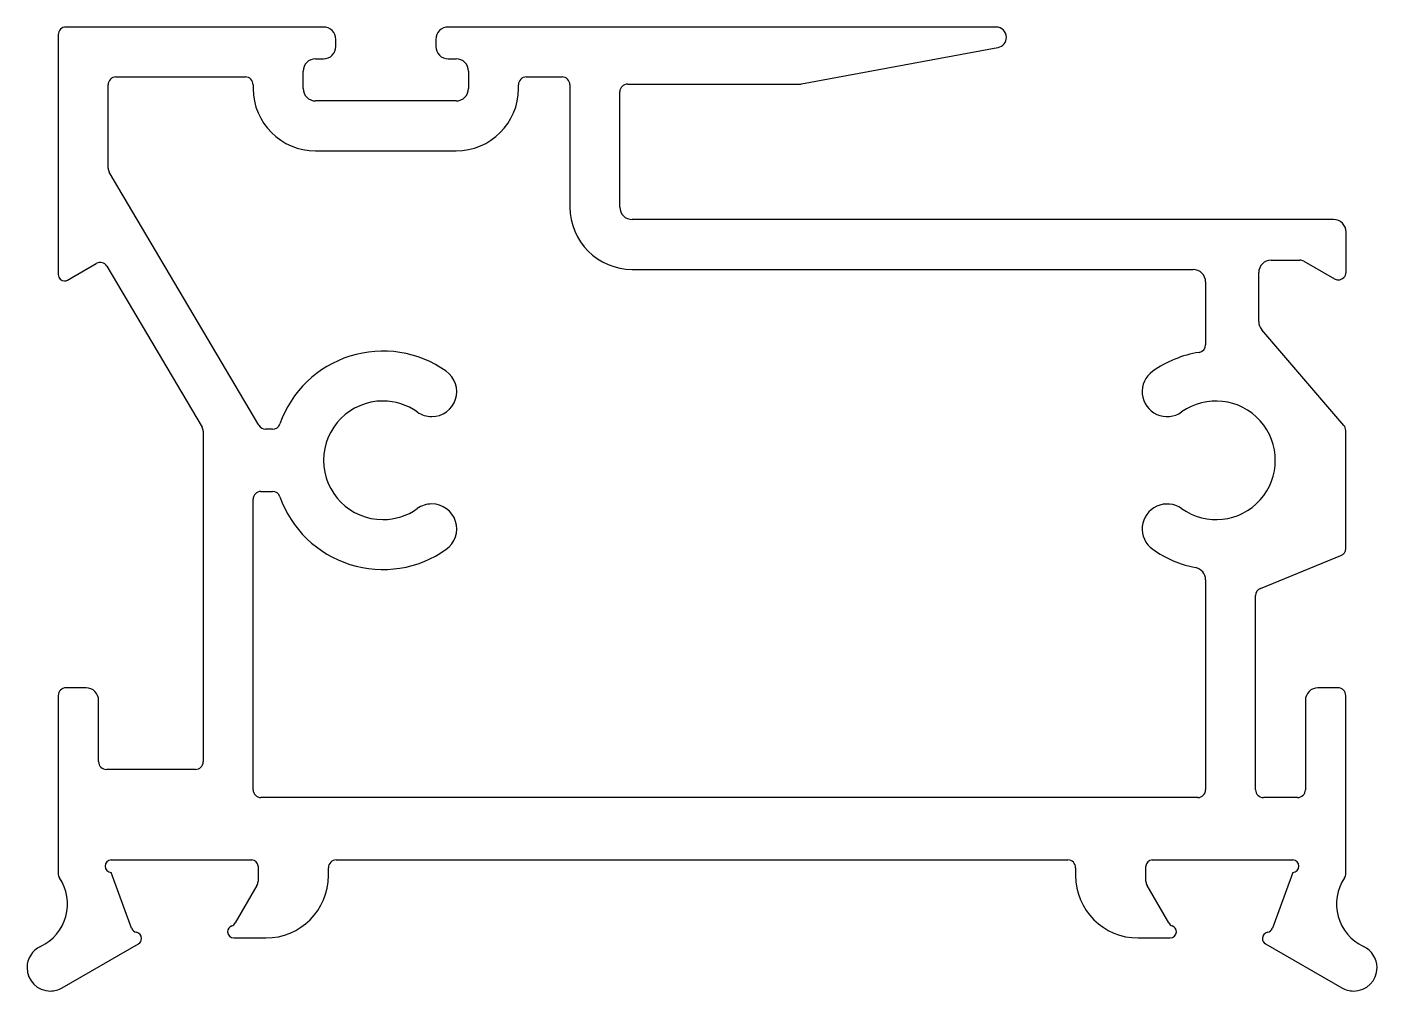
# Model space of a CAD drawing. Header units: inches. Extents: x -22.2 to 21.1, y -0.1 to 30.8.
import ezdxf

# ---------------------------------------------------------------- set-up
doc = ezdxf.new("R2010")
doc.units = ezdxf.units.IN
doc.header["$MEASUREMENT"] = 0
doc.layers.add('BEAD', color=152, linetype='Continuous')

msp = doc.modelspace()

# ---------------------------------------------------------------- linework, layer by layer
at = {"layer": 'BEAD', "color": 7}
for p, q in [((-12.677, 30.786), (-20.921, 30.786)), ((8.873, 30.786), (-8.677, 30.786)), ((-21.171, 30.536), (-21.171, 22.849)), ((-12.277, 30.166), (-12.277, 30.386)), ((-9.077, 30.386), (-9.077, 30.166)), ((2.636, 28.96), (8.933, 30.132)), ((-12.927, 29.766), (-12.677, 29.766)), ((-8.677, 29.766), (-8.427, 29.766)), ((-19.321, 29.186), (-15.177, 29.186)), ((-13.327, 28.816), (-13.327, 29.366)), ((-8.027, 29.366), (-8.027, 28.816)), ((-6.177, 29.186), (-5.031, 29.186)), ((-19.571, 26.263), (-19.571, 28.936)), ((-14.927, 28.936), (-14.927, 28.816)), ((-6.427, 28.816), (-6.427, 28.936)), ((-4.781, 28.936), (-4.781, 25.016)), ((-3.181, 25.016), (-3.181, 28.706)), ((-2.931, 28.956), (2.589, 28.956)), ((-8.427, 28.416), (-12.927, 28.416)), ((-12.927, 26.816), (-8.427, 26.816)), ((-14.741, 18.022), (-19.537, 26.136)), ((19.684, 24.616), (-2.781, 24.616)), ((20.084, 22.93), (20.084, 24.216)), ((-20.871, 22.676), (-19.952, 23.207)), ((-19.612, 23.118), (-16.562, 17.958)), ((-2.781, 23.016), (15.184, 23.016)), ((17.684, 23.316), (18.598, 23.316)), ((18.725, 23.282), (19.709, 22.714)), ((15.584, 22.616), (15.584, 20.603)), ((17.284, 21.345), (17.284, 22.916)), ((20.014, 18.016), (17.381, 21.085)), ((-16.527, 17.83), (-16.527, 7.241)), ((-14.306, 17.899), (-14.526, 17.899)), ((20.074, 14.075), (20.074, 17.853)), ((-14.927, 6.341), (-14.927, 15.649)), ((-14.677, 15.899), (-14.306, 15.899)), ((17.34, 12.793), (19.918, 13.844)), ((15.584, 13.068), (15.584, 6.341)), ((17.184, 6.341), (17.184, 12.561)), ((-20.277, 9.607), (-20.921, 9.607)), ((19.824, 9.607), (19.18, 9.607)), ((-21.171, 9.357), (-21.171, 3.661)), ((-19.877, 7.241), (-19.877, 9.207)), ((18.78, 9.207), (18.78, 6.341)), ((20.074, 3.661), (20.074, 9.357)), ((-16.777, 6.991), (-19.627, 6.991)), ((12.166, 6.091), (-14.677, 6.091)), ((15.334, 6.091), (12.166, 6.091)), ((18.53, 6.091), (17.434, 6.091)), ((-19.471, 4.09), (-14.971, 4.09)), ((-12.267, 4.09), (11.17, 4.09)), ((13.874, 4.09), (18.374, 4.09)), ((-18.821, 1.903), (-19.471, 3.69)), ((-14.771, 3.89), (-14.771, 3.398)), ((-12.517, 3.59), (-12.517, 3.84)), ((11.42, 3.84), (11.42, 3.59)), ((13.674, 3.398), (13.674, 3.89)), ((18.374, 3.69), (17.723, 1.903)), ((-14.805, 3.271), (-15.499, 2.071)), ((14.401, 2.071), (13.708, 3.271)), ((-21.046, -0.009), (-18.602, 1.402)), ((-15.545, 1.59), (-14.517, 1.59)), ((13.42, 1.59), (14.448, 1.59)), ((17.504, 1.402), (19.949, -0.009))]:
    msp.add_line(p, q, dxfattribs=at)
for centre, radius, start, end in [((-20.921, 30.536), 0.25, 90, 180), ((-12.677, 30.386), 0.4, 360, 90), ((-8.677, 30.386), 0.4, 90, 180), ((8.873, 30.456), 0.33, 360, 90), ((8.873, 30.456), 0.33, 280.5399, 0), ((-12.677, 30.166), 0.4, 270, 0), ((-8.677, 30.166), 0.4, 180, 270), ((-12.927, 29.366), 0.4, 90, 180), ((-8.427, 29.366), 0.4, 360, 90), ((-19.321, 28.936), 0.25, 90, 180), ((-15.177, 28.936), 0.25, 360, 90), ((-6.177, 28.936), 0.25, 90, 180), ((-5.031, 28.936), 0.25, 0, 90), ((-12.927, 28.816), 2, 180, 270), ((-12.927, 28.816), 0.4, 180, 270), ((-8.427, 28.816), 0.4, 270, 0), ((-8.427, 28.816), 2, 270, 360), ((-2.931, 28.706), 0.25, 90, 180), ((2.589, 29.21), 0.254, 270, 280.5399), ((-19.321, 26.263), 0.25, 180, 210.5827), ((-2.781, 25.016), 2, 180, 270), ((-2.781, 25.016), 0.4, 180, 270), ((19.684, 24.216), 0.4, 0, 90), ((-19.827, 22.991), 0.25, 30.5827, 120), ((15.184, 22.616), 0.4, 0, 90), ((17.684, 22.916), 0.4, 90, 180), ((18.598, 23.062), 0.254, 60, 90), ((19.834, 22.93), 0.25, 270, 360), ((-20.971, 22.849), 0.2, 180, 270), ((-20.971, 22.849), 0.2, 270, 300), ((19.834, 22.93), 0.25, 240, 270), ((17.684, 21.345), 0.4, 180, 220.6339), ((-10.77, 16.899), 3.5, 54.5691, 160.5288), ((15.917, 16.899), 3.5, 98.9425, 125.4309), ((15.334, 20.603), 0.25, 278.9425, 0), ((-9.205, 19.099), 0.8, 270, 54.5691), ((14.352, 19.099), 0.8, 125.4309, 305.4309), ((-10.77, 16.899), 1.9, 90, 270), ((-10.77, 16.899), 1.9, 54.5691, 90), ((15.917, 16.899), 1.9, 234.5691, 125.4309), ((-9.205, 19.099), 0.8, 234.5691, 270), ((-16.777, 17.83), 0.25, 360, 30.5827), ((-14.526, 18.149), 0.25, 210.5827, 270), ((-14.306, 18.149), 0.25, 270, 340.5288), ((19.824, 17.853), 0.25, 0, 40.6339), ((-14.677, 15.649), 0.25, 90, 180), ((-14.306, 15.649), 0.25, 19.4712, 90), ((-10.77, 16.899), 3.5, 199.4712, 305.4309), ((-10.77, 16.899), 1.9, 270, 305.4309), ((-9.205, 14.699), 0.8, 90, 125.4309), ((-9.205, 14.699), 0.8, 305.4309, 90), ((14.352, 14.699), 0.8, 54.5691, 234.5691), ((15.917, 16.899), 3.5, 234.5691, 259.1682), ((19.824, 14.075), 0.25, 292.1732, 0), ((15.184, 13.068), 0.4, 0, 79.1682), ((17.434, 12.561), 0.25, 112.1732, 180), ((-20.921, 9.357), 0.25, 90, 180), ((-20.277, 9.207), 0.4, 0, 90), ((19.18, 9.207), 0.4, 90, 180), ((19.824, 9.357), 0.25, 0, 90), ((-19.627, 7.241), 0.25, 180, 270), ((-16.777, 7.241), 0.25, 270, 0), ((-14.677, 6.341), 0.25, 180, 270), ((15.334, 6.341), 0.25, 270, 0), ((17.434, 6.341), 0.25, 180, 270), ((18.53, 6.341), 0.25, 270, 360), ((-19.471, 3.89), 0.2, 90, 180), ((-14.971, 3.89), 0.2, 0, 90), ((-12.267, 3.84), 0.25, 90, 180), ((11.17, 3.84), 0.25, 360, 90), ((13.874, 3.89), 0.2, 90, 180), ((18.374, 3.89), 0.2, 0, 90), ((-22.371, 2.68), 1.5, 294.975, 34.0077), ((-20.917, 3.661), 0.254, 180, 214.0077), ((-19.471, 3.89), 0.2, 180, 270), ((-14.517, 3.59), 2, 270, 0), ((13.42, 3.59), 2, 180, 270), ((18.374, 3.89), 0.2, 270, 0), ((21.274, 2.68), 1.5, 145.9923, 245.025), ((19.82, 3.661), 0.254, 325.9923, 360), ((-15.025, 3.398), 0.254, 330, 360), ((13.928, 3.398), 0.254, 180, 210), ((-18.63, 1.972), 0.203, 200, 259.7371), ((-18.702, 1.575), 0.2, 0, 79.7371), ((-15.545, 1.79), 0.2, 108.7625, 180), ((-15.545, 1.79), 0.2, 180, 270), ((-15.675, 2.172), 0.203, 288.7625, 330), ((14.577, 2.172), 0.203, 210, 251.2375), ((14.448, 1.79), 0.2, 270, 0), ((14.448, 1.79), 0.2, 360, 71.2375), ((17.604, 1.575), 0.2, 100.2629, 180), ((17.532, 1.972), 0.203, 280.2629, 340), ((-21.421, 0.64), 0.75, 114.975, 180), ((-18.702, 1.575), 0.2, 300, 0), ((17.604, 1.575), 0.2, 180, 240), ((20.324, 0.64), 0.75, 0, 65.025), ((-21.421, 0.64), 0.75, 180, 270), ((20.324, 0.64), 0.75, 270, 0), ((-21.421, 0.64), 0.75, 270, 300), ((20.324, 0.64), 0.75, 240, 270)]:
    msp.add_arc(centre, radius, start, end, dxfattribs=at)

doc.saveas('drawing.dxf')
